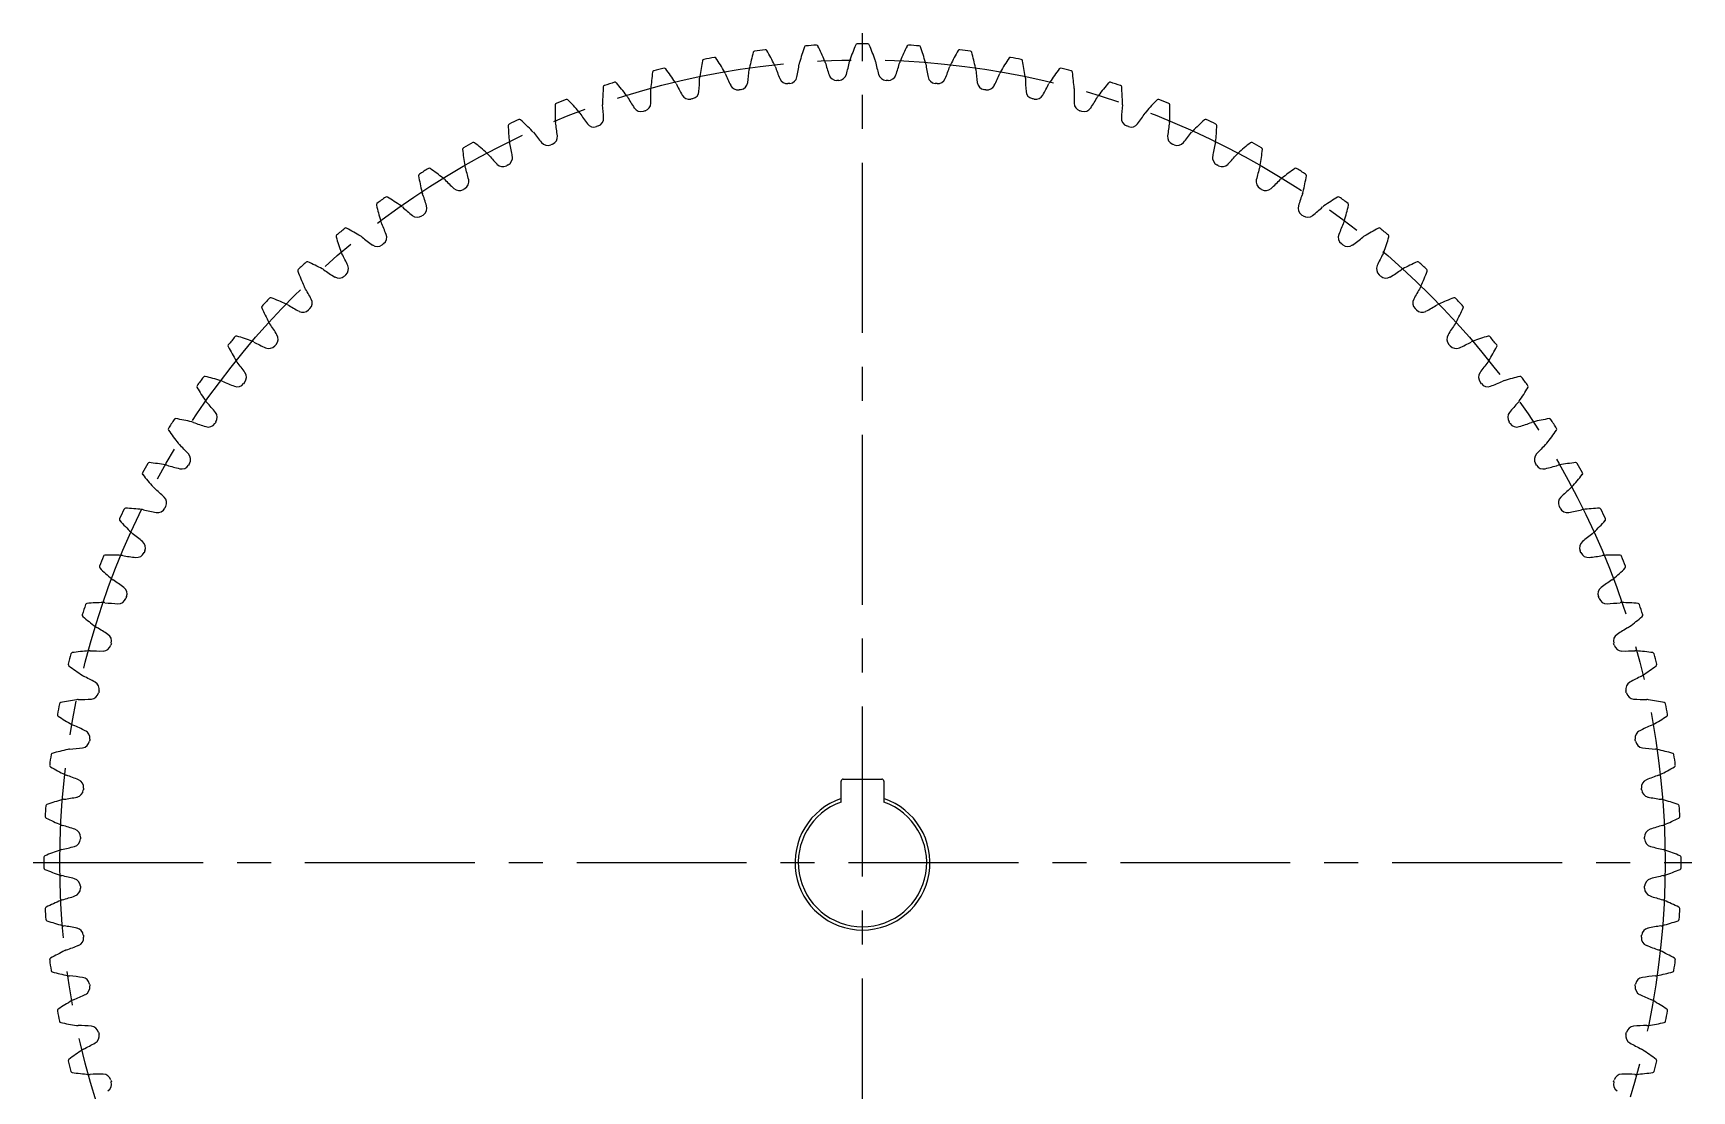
# Model space of a CAD drawing. Extents: x -1 to 236, y -13 to 178.
# Drawn here: x -1 to 154, y 65.2 to 164 of the extents above; entities that cross this region are included whole.
import ezdxf

# ---------------------------------------------------------------- set-up
doc = ezdxf.new("R2010")
doc.units = 0
doc.header["$LTSCALE"] = 0.5
doc.linetypes.add('CENTER', pattern=[50.8, 31.75, -6.35, 6.35, -6.35])
doc.layers.add('MSM_CENTER', color=1, linetype='CENTER')
doc.layers.add('MSM_CONTINUOUS', color=7, linetype='CONTINUOUS')

msp = doc.modelspace()

# ---------------------------------------------------------------- linework, layer by layer
at = {"layer": 'MSM_CENTER'}
for p, q in [((76.5, 9), (76.5, 164)), ((-1, 86.5), (154, 86.5))]:
    msp.add_line(p, q, dxfattribs=at)
msp.add_circle((76.5, 86.5), 75, dxfattribs=at)
at = {"layer": 'MSM_CONTINUOUS'}
for p, q in [((74.5, 92.16), (74.5, 94.1)), ((74.7, 94.3), (78.3, 94.3)), ((78.5, 94.1), (78.5, 92.16))]:
    msp.add_line(p, q, dxfattribs=at)
for centre, radius, start, end in [((71.21, 162.67), 0.15, 93.9759, 161.0292), ((76.5, 86.5), 76.5, 93.2241, 93.9759), ((72.21, 162.73), 0.15, 26.1708, 93.2241), ((49.9, 151.77), 25, 22.7, 26.1708), ((98.95, 153.31), 25, 157.4292, 160.9), ((76, 162.85), 0.15, 90.3759, 157.4292), ((76.5, 86.5), 76.5, 89.6241, 90.3759), ((77, 162.85), 0.15, 22.5708, 89.6241), ((54.05, 153.31), 25, 19.1, 22.5708), ((103.1, 151.77), 25, 153.8292, 157.3), ((80.79, 162.73), 0.15, 86.7759, 153.8291), ((76.5, 86.5), 76.5, 86.0241, 86.7759), ((81.79, 162.67), 0.15, 18.9708, 86.0241), ((86.03, 156.33), 25, 168.2292, 171.7), ((61.7, 161.4), 0.15, 101.1759, 168.2292), ((76.5, 86.5), 76.5, 100.4241, 101.1759), ((62.69, 161.59), 0.15, 33.3708, 100.4241), ((41.93, 147.92), 25, 29.9, 33.3708), ((90.4, 155.6), 25, 164.6292, 168.1), ((66.43, 162.18), 0.15, 97.5759, 164.6292), ((76.5, 86.5), 76.5, 96.8241, 97.5759), ((67.43, 162.31), 0.15, 29.7708, 96.8241), ((45.86, 149.97), 25, 26.3, 29.7708), ((71.82, 160.94), 1.25, 164.5, 171.6751), ((94.71, 154.59), 25, 161.0292, 164.5), ((71.82, 160.94), 1.25, 15.5249, 22.7), ((94.43, 167.22), 22.22, 195.5249, 198.6924), ((53.54, 165.93), 22.22, 344.9076, 348.0751), ((76.5, 161.08), 1.25, 160.9, 168.0751), ((76.5, 161.08), 1.25, 11.9249, 19.1), ((99.46, 165.93), 22.22, 191.9249, 195.0924), ((58.57, 167.22), 22.22, 341.3076, 344.4751), ((81.18, 160.94), 1.25, 157.3, 164.4751), ((58.29, 154.59), 25, 15.5, 18.9708), ((81.18, 160.94), 1.25, 8.3249, 15.5), ((107.14, 149.97), 25, 150.2292, 153.7), ((85.57, 162.31), 0.15, 83.1759, 150.2291), ((76.5, 86.5), 76.5, 82.4241, 83.1759), ((86.57, 162.18), 0.15, 15.371, 82.4241), ((62.6, 155.6), 25, 11.9, 15.3708), ((111.07, 147.92), 25, 146.6292, 150.1), ((90.31, 161.59), 0.15, 79.5759, 146.6291), ((76.5, 86.5), 76.5, 78.8241, 79.5759), ((91.3, 161.4), 0.15, 11.7708, 78.8241), ((66.97, 156.33), 25, 8.3, 11.7708), ((81.63, 156.79), 25, 171.8292, 175.3), ((57.03, 160.33), 0.15, 104.7759, 171.8292), ((76.5, 86.5), 76.5, 104.0241, 104.7759), ((58, 160.57), 0.15, 36.9708, 104.0241), ((38.14, 145.63), 25, 33.5, 36.9708), ((39.06, 160.22), 22.22, 355.7076, 358.8751), ((62.52, 159.76), 1.25, 171.7, 178.8751), ((62.52, 159.76), 1.25, 22.7249, 29.9), ((84.17, 168.83), 22.22, 202.7249, 205.8924), ((43.76, 162.43), 22.22, 352.1076, 355.2751), ((67.15, 160.49), 1.25, 168.1, 175.2751), ((67.15, 160.49), 1.25, 19.1249, 26.3), ((89.33, 168.18), 22.22, 199.1249, 202.2924), ((69.46, 160.04), 0.75, 202.2924, 275.4695), ((69.64, 160.06), 0.75, 275.3305, 348.5076), ((48.6, 164.33), 22.22, 348.5076, 351.6751), ((74.09, 160.34), 0.75, 198.6924, 271.8695), ((74.27, 160.34), 0.75, 271.7305, 344.9076), ((78.73, 160.34), 0.75, 195.0924, 268.2695), ((78.91, 160.34), 0.75, 268.1305, 341.3076), ((104.4, 164.33), 22.22, 188.3249, 191.4924), ((83.36, 160.06), 0.75, 191.4924, 264.6695), ((83.54, 160.04), 0.75, 264.5305, 337.7076), ((63.67, 168.18), 22.22, 337.7076, 340.8751), ((85.85, 160.49), 1.25, 153.7, 160.8751), ((85.85, 160.49), 1.25, 4.7249, 11.9), ((109.24, 162.43), 22.22, 184.7249, 187.8924), ((68.83, 168.83), 22.22, 334.1076, 337.2751), ((90.48, 159.76), 1.25, 150.1, 157.2751), ((90.48, 159.76), 1.25, 1.1249, 8.3), ((113.94, 160.22), 22.22, 181.1249, 184.2924), ((114.86, 145.63), 25, 143.0292, 146.5), ((95, 160.57), 0.15, 75.9759, 143.0291), ((76.5, 86.5), 76.5, 75.2241, 75.9759), ((95.97, 160.33), 0.15, 8.1708, 75.2241), ((71.37, 156.79), 25, 4.7, 8.1708), ((77.2, 156.98), 25, 175.4292, 178.9), ((52.43, 158.96), 0.15, 108.3759, 175.4292), ((76.5, 86.5), 76.5, 107.6241, 108.3759), ((53.38, 159.27), 0.15, 40.5706, 107.6241), ((34.51, 143.1), 25, 37.1, 40.5708), ((53.45, 157.43), 1.25, 29.9249, 37.1), ((57.95, 158.74), 1.25, 175.3, 182.4751), ((34.51, 157.73), 22.22, 359.3076, 2.4751), ((57.95, 158.74), 1.25, 26.3249, 33.5), ((78.99, 169.15), 22.22, 206.3249, 209.4924), ((60.3, 158.58), 0.75, 209.4924, 282.6695), ((60.47, 158.62), 0.75, 282.5305, 355.7076), ((64.85, 159.45), 0.75, 205.8924, 279.0695), ((76.5, 86.5), 73.12, 98.9305, 99.0695), ((65.03, 159.48), 0.75, 278.9305, 352.1076), ((76.5, 86.5), 73.12, 95.3305, 95.4695), ((76.5, 86.5), 73.12, 91.7305, 91.8695), ((76.5, 86.5), 73.12, 88.1305, 88.2695), ((76.5, 86.5), 73.12, 84.5305, 84.6695), ((87.97, 159.48), 0.75, 187.8924, 261.0695), ((76.5, 86.5), 73.12, 80.9305, 81.0695), ((88.15, 159.45), 0.75, 260.9305, 334.1076), ((92.53, 158.62), 0.75, 184.2924, 257.4695), ((92.7, 158.58), 0.75, 257.3305, 330.5076), ((74.01, 169.15), 22.22, 330.5076, 333.6751), ((95.05, 158.74), 1.25, 146.5, 153.6751), ((118.49, 157.73), 22.22, 177.5249, 180.6924), ((95.05, 158.74), 1.25, 357.5249, 4.7), ((99.55, 157.43), 1.25, 142.9, 150.0751), ((118.49, 143.1), 25, 139.4292, 142.9), ((99.62, 159.27), 0.15, 72.3759, 139.4291), ((76.5, 86.5), 76.5, 71.6241, 72.3759), ((100.57, 158.96), 0.15, 4.5706, 71.6241), ((75.8, 156.98), 25, 1.1, 4.5708), ((72.77, 156.88), 25, 179.0292, 182.5), ((47.93, 157.3), 0.15, 111.9759, 179.0292), ((76.5, 86.5), 76.5, 111.2241, 111.9759), ((48.86, 157.67), 0.15, 44.1708, 111.2241), ((31.04, 140.36), 25, 40.7, 44.1708), ((49.04, 155.85), 1.25, 33.5249, 40.7), ((53.45, 157.43), 1.25, 178.9, 186.0751), ((30.12, 154.95), 22.22, 2.9076, 6.0751), ((73.79, 169.14), 22.22, 209.9249, 213.0924), ((55.8, 157.42), 0.75, 213.0924, 286.2695), ((76.5, 86.5), 73.12, 106.1305, 106.2695), ((55.98, 157.47), 0.75, 286.1305, 359.3076), ((76.5, 86.5), 73.12, 102.5305, 102.6695), ((76.5, 86.5), 73.12, 77.3305, 77.4695), ((97.02, 157.47), 0.75, 180.6924, 253.8695), ((76.5, 86.5), 73.12, 73.7305, 73.8695), ((97.2, 157.42), 0.75, 253.7305, 326.9076), ((79.21, 169.14), 22.22, 326.9076, 330.0751), ((122.88, 154.95), 22.22, 173.9249, 177.0924), ((99.55, 157.43), 1.25, 353.9249, 1.1), ((103.96, 155.85), 1.25, 139.3, 146.4751), ((121.96, 140.36), 25, 135.8292, 139.3), ((104.14, 157.67), 0.15, 68.7759, 135.8291), ((76.5, 86.5), 76.5, 68.0241, 68.7759), ((105.07, 157.3), 0.15, 0.9706, 68.0241), ((80.23, 156.88), 25, 357.5, 0.9708), ((43.54, 155.37), 0.15, 115.5759, 182.6292), ((68.36, 156.51), 25, 182.6292, 186.1), ((76.5, 86.5), 76.5, 114.8241, 115.5759), ((44.45, 155.8), 0.15, 47.7708, 114.8241), ((27.74, 137.39), 25, 44.3, 47.7708), ((49.04, 155.85), 1.25, 182.5, 189.6751), ((25.91, 151.9), 22.22, 6.5076, 9.6751), ((68.61, 168.81), 22.22, 213.5249, 216.6924), ((51.39, 155.98), 0.75, 216.6924, 289.8695), ((76.5, 86.5), 73.12, 109.7305, 109.8695), ((51.56, 156.04), 0.75, 289.7305, 2.9076), ((101.44, 156.04), 0.75, 177.0924, 250.2695), ((76.5, 86.5), 73.12, 70.1305, 70.2695), ((101.61, 155.98), 0.75, 250.1305, 323.3076), ((84.39, 168.81), 22.22, 323.3076, 326.4751), ((127.09, 151.9), 22.22, 170.3249, 173.4924), ((103.96, 155.85), 1.25, 350.3249, 357.5), ((125.26, 137.39), 25, 132.2292, 135.7), ((108.55, 155.8), 0.15, 65.1759, 132.2291), ((76.5, 86.5), 76.5, 64.4241, 65.1759), ((84.64, 156.51), 25, 353.9, 357.3708), ((109.46, 155.37), 0.15, 357.3706, 64.4241), ((76.5, 86.5), 76.5, 118.4241, 119.1759), ((40.16, 153.65), 0.15, 51.3708, 118.4241), ((24.64, 134.23), 25, 47.9, 51.3708), ((44.74, 153.98), 1.25, 186.1, 193.2751), ((21.9, 148.6), 22.22, 10.1076, 13.2751), ((44.74, 153.98), 1.25, 37.1249, 44.3), ((63.46, 168.15), 22.22, 217.1249, 220.2924), ((47.08, 154.26), 0.75, 220.2924, 293.4695), ((76.5, 86.5), 73.12, 113.3305, 113.4695), ((47.24, 154.33), 0.75, 293.3305, 6.5076), ((105.76, 154.33), 0.75, 173.4924, 246.6695), ((76.5, 86.5), 73.12, 66.5305, 66.6695), ((105.92, 154.26), 0.75, 246.5305, 319.7076), ((89.54, 168.15), 22.22, 319.7076, 322.8751), ((108.26, 153.98), 1.25, 135.7, 142.8751), ((131.1, 148.6), 22.22, 166.7249, 169.8924), ((108.26, 153.98), 1.25, 346.7249, 353.9), ((128.36, 134.23), 25, 128.6292, 132.1), ((112.84, 153.65), 0.15, 61.5759, 128.6291), ((76.5, 86.5), 76.5, 60.8241, 61.5759), ((39.28, 153.16), 0.15, 119.1759, 186.2292), ((63.98, 155.86), 25, 186.2292, 189.7), ((40.57, 151.86), 1.25, 40.7249, 47.9), ((58.36, 167.17), 22.22, 220.7249, 223.8924), ((43.04, 152.36), 0.75, 296.9305, 10.1076), ((109.96, 152.36), 0.75, 169.8924, 243.0695), ((94.64, 167.17), 22.22, 316.1076, 319.2751), ((112.43, 151.86), 1.25, 132.1, 139.2751), ((89.02, 155.86), 25, 350.3, 353.7708), ((113.72, 153.16), 0.15, 353.7706, 60.8241), ((35.17, 150.69), 0.15, 122.7759, 189.8292), ((59.65, 154.94), 25, 189.8292, 193.3), ((76.5, 86.5), 76.5, 122.0241, 122.7759), ((36.01, 151.23), 0.15, 54.971, 122.0241), ((21.75, 130.88), 25, 51.5, 54.9708), ((36.54, 149.47), 1.25, 44.3249, 51.5), ((40.57, 151.86), 1.25, 189.7, 196.8751), ((18.11, 145.04), 22.22, 13.7076, 16.8751), ((42.88, 152.28), 0.75, 223.8924, 297.0695), ((76.5, 86.5), 73.12, 116.9305, 117.0695), ((76.5, 86.5), 73.12, 62.9305, 63.0695), ((110.12, 152.28), 0.75, 242.9305, 316.1076), ((134.89, 145.04), 22.22, 163.1249, 166.2924), ((112.43, 151.86), 1.25, 343.1249, 350.3), ((116.46, 149.47), 1.25, 128.5, 135.6751), ((131.25, 130.88), 25, 125.0292, 128.5), ((116.99, 151.23), 0.15, 57.9759, 125.0291), ((76.5, 86.5), 76.5, 57.2241, 57.9759), ((93.35, 154.94), 25, 346.7, 350.1708), ((117.83, 150.69), 0.15, 350.1706, 57.2241), ((36.54, 149.47), 1.25, 193.3, 200.4751), ((14.55, 141.26), 22.22, 17.3076, 20.4751), ((53.33, 165.87), 22.22, 224.3249, 227.4924), ((38.82, 150.04), 0.75, 227.4924, 300.6695), ((76.5, 86.5), 73.12, 120.5305, 120.6695), ((38.97, 150.13), 0.75, 300.5305, 13.7076), ((114.03, 150.13), 0.75, 166.2924, 239.4695), ((76.5, 86.5), 73.12, 59.3305, 59.4695), ((114.18, 150.04), 0.75, 239.3305, 312.5076), ((99.67, 165.87), 22.22, 312.5076, 315.6751), ((138.45, 141.26), 22.22, 159.5249, 162.6924), ((116.46, 149.47), 1.25, 339.5249, 346.7), ((31.22, 147.97), 0.15, 126.3759, 193.4292), ((55.39, 153.74), 25, 193.4292, 196.9), ((76.5, 86.5), 76.5, 125.6241, 126.3759), ((32.03, 148.56), 0.15, 58.5708, 125.6241), ((19.07, 127.36), 25, 55.1, 58.5708), ((32.66, 146.84), 1.25, 47.9249, 55.1), ((48.39, 164.26), 22.22, 227.9249, 231.0924), ((35.05, 147.65), 0.75, 304.1305, 17.3076), ((117.95, 147.65), 0.75, 162.6924, 235.8695), ((104.61, 164.26), 22.22, 308.9076, 312.0751), ((120.34, 146.84), 1.25, 124.9, 132.0751), ((133.93, 127.36), 25, 121.4292, 124.9), ((120.97, 148.56), 0.15, 54.3759, 121.4291), ((76.5, 86.5), 76.5, 53.6241, 54.3759), ((97.61, 153.74), 25, 343.1, 346.5708), ((121.78, 147.97), 0.15, 346.5706, 53.6241), ((76.5, 86.5), 76.5, 129.2241, 129.9759), ((28.22, 145.65), 0.15, 62.171, 129.2241), ((16.62, 123.67), 25, 58.7, 62.1708), ((32.66, 146.84), 1.25, 196.9, 204.0751), ((11.23, 137.26), 22.22, 20.9076, 24.0751), ((34.9, 147.55), 0.75, 231.0924, 304.2695), ((76.5, 86.5), 73.12, 124.1305, 124.2695), ((76.5, 86.5), 73.12, 55.7305, 55.8695), ((118.1, 147.55), 0.75, 235.7305, 308.9076), ((141.77, 137.26), 22.22, 155.9249, 159.0924), ((120.34, 146.84), 1.25, 335.9249, 343.1), ((136.38, 123.67), 25, 117.8292, 121.3), ((124.78, 145.65), 0.15, 50.7759, 117.8291), ((76.5, 86.5), 76.5, 50.0241, 50.7759), ((27.45, 145.01), 0.15, 129.9759, 197.0292), ((51.21, 152.29), 25, 197.0292, 200.5), ((28.96, 143.97), 1.25, 51.5249, 58.7), ((43.56, 162.34), 22.22, 231.5249, 234.6924), ((31.15, 144.82), 0.75, 234.6924, 307.8695), ((76.5, 86.5), 73.12, 127.7305, 127.8695), ((31.29, 144.93), 0.75, 307.7305, 20.9076), ((121.71, 144.93), 0.75, 159.0924, 232.2695), ((76.5, 86.5), 73.12, 52.1305, 52.2695), ((121.85, 144.82), 0.75, 232.1305, 305.3076), ((109.44, 162.34), 22.22, 305.3076, 308.4751), ((124.04, 143.97), 1.25, 121.3, 128.4751), ((101.79, 152.29), 25, 339.5, 342.9708), ((125.55, 145.01), 0.15, 342.971, 50.0241), ((76.5, 86.5), 76.5, 132.8241, 133.5759), ((24.6, 142.5), 0.15, 65.7708, 132.8241), ((14.4, 119.84), 25, 62.3, 65.7708), ((28.96, 143.97), 1.25, 200.5, 207.6751), ((8.18, 133.07), 22.22, 24.5076, 27.6751), ((144.82, 133.07), 22.22, 152.3249, 155.4924), ((124.04, 143.97), 1.25, 332.3249, 339.5), ((138.6, 119.84), 25, 114.2292, 117.7), ((128.4, 142.5), 0.15, 47.1759, 114.2291), ((76.5, 86.5), 76.5, 46.4241, 47.1759), ((23.87, 141.81), 0.15, 133.5759, 200.6292), ((47.13, 150.57), 25, 200.6292, 204.1), ((25.44, 140.87), 1.25, 55.1249, 62.3), ((38.86, 160.12), 22.22, 235.1249, 238.2924), ((27.58, 141.86), 0.75, 238.2924, 311.4695), ((76.5, 86.5), 73.12, 131.3305, 131.4695), ((27.71, 141.97), 0.75, 311.3305, 24.5076), ((125.29, 141.97), 0.75, 155.4924, 228.6695), ((76.5, 86.5), 73.12, 48.5305, 48.6695), ((125.42, 141.86), 0.75, 228.5305, 301.7076), ((114.14, 160.12), 22.22, 301.7076, 304.8751), ((127.56, 140.87), 1.25, 117.7, 124.8751), ((105.87, 150.57), 25, 335.9, 339.3708), ((129.13, 141.81), 0.15, 339.371, 46.4241), ((25.44, 140.87), 1.25, 204.1, 211.2751), ((5.39, 128.68), 22.22, 28.1076, 31.2751), ((147.61, 128.68), 22.22, 148.7249, 151.8924), ((127.56, 140.87), 1.25, 328.7249, 335.9), ((20.5, 138.4), 0.15, 137.1759, 204.2292), ((43.16, 148.6), 25, 204.2292, 207.7), ((76.5, 86.5), 76.5, 136.4241, 137.1759), ((21.19, 139.13), 0.15, 69.3708, 136.4241), ((12.43, 115.87), 25, 65.9, 69.3708), ((22.13, 137.56), 1.25, 58.7249, 65.9), ((34.32, 157.61), 22.22, 238.7249, 241.8924), ((24.2, 138.67), 0.75, 241.8924, 315.0695), ((76.5, 86.5), 73.12, 134.9305, 135.0695), ((24.33, 138.8), 0.75, 314.9305, 28.1076), ((128.67, 138.8), 0.75, 151.8924, 225.0695), ((76.5, 86.5), 73.12, 44.9305, 45.0695), ((128.8, 138.67), 0.75, 224.9305, 298.1076), ((118.68, 157.61), 22.22, 298.1076, 301.2751), ((130.87, 137.56), 1.25, 114.1, 121.2751), ((140.57, 115.87), 25, 110.6292, 114.1), ((131.81, 139.13), 0.15, 43.5759, 110.6291), ((76.5, 86.5), 76.5, 42.8241, 43.5759), ((109.84, 148.6), 25, 332.3, 335.7708), ((132.5, 138.4), 0.15, 335.771, 42.8241), ((22.13, 137.56), 1.25, 207.7, 214.8751), ((2.88, 124.14), 22.22, 31.7076, 34.8751), ((150.12, 124.14), 22.22, 145.1249, 148.2924), ((130.87, 137.56), 1.25, 325.1249, 332.3), ((17.35, 134.78), 0.15, 140.7759, 207.8292), ((76.5, 86.5), 76.5, 140.0241, 140.7759), ((17.99, 135.55), 0.15, 72.9708, 140.0241), ((10.71, 111.79), 25, 69.5, 72.9708), ((19.03, 134.04), 1.25, 62.3249, 69.5), ((29.93, 154.82), 22.22, 242.3249, 245.4924), ((76.5, 86.5), 73.12, 138.5305, 138.6695), ((21.14, 135.42), 0.75, 318.5305, 31.7076), ((131.86, 135.42), 0.75, 148.2924, 221.4695), ((76.5, 86.5), 73.12, 41.3305, 41.4695), ((123.07, 154.82), 22.22, 294.5076, 297.6751), ((133.97, 134.04), 1.25, 110.5, 117.6751), ((142.29, 111.79), 25, 107.0292, 110.5), ((135.01, 135.55), 0.15, 39.9759, 107.0291), ((76.5, 86.5), 76.5, 39.2241, 39.9759), ((135.65, 134.78), 0.15, 332.171, 39.2241), ((39.33, 146.38), 25, 207.8292, 211.3), ((19.03, 134.04), 1.25, 211.3, 218.4751), ((21.03, 135.29), 0.75, 245.4924, 318.6695), ((131.97, 135.29), 0.75, 221.3305, 294.5076), ((133.97, 134.04), 1.25, 321.5249, 328.7), ((113.67, 146.38), 25, 328.7, 332.1708), ((76.5, 86.5), 76.5, 143.6241, 144.3759), ((15.03, 131.78), 0.15, 76.5708, 143.6241), ((9.26, 107.61), 25, 73.1, 76.5708), ((0.66, 119.44), 22.22, 35.3076, 38.4751), ((18.18, 131.85), 0.75, 322.1305, 35.3076), ((134.82, 131.85), 0.75, 144.6924, 217.8695), ((152.34, 119.44), 22.22, 141.5249, 144.6924), ((143.74, 107.61), 25, 103.4292, 106.9), ((137.97, 131.78), 0.15, 36.3759, 103.4291), ((76.5, 86.5), 76.5, 35.6241, 36.3759), ((14.44, 130.97), 0.15, 144.3759, 211.4292), ((35.64, 143.93), 25, 211.4292, 214.9), ((16.16, 130.34), 1.25, 65.9249, 73.1), ((25.74, 151.77), 22.22, 245.9249, 249.0924), ((18.07, 131.71), 0.75, 249.0924, 322.2695), ((76.5, 86.5), 73.12, 142.1305, 142.2695), ((76.5, 86.5), 73.12, 37.7305, 37.8695), ((134.93, 131.71), 0.75, 217.7305, 290.9076), ((127.26, 151.77), 22.22, 290.9076, 294.0751), ((136.84, 130.34), 1.25, 106.9, 114.0751), ((117.36, 143.93), 25, 325.1, 328.5708), ((138.56, 130.97), 0.15, 328.5708, 35.6241), ((16.16, 130.34), 1.25, 214.9, 222.0751), ((-1.26, 114.61), 22.22, 38.9076, 42.0751), ((154.26, 114.61), 22.22, 137.9249, 141.0924), ((136.84, 130.34), 1.25, 317.9249, 325.1), ((76.5, 86.5), 76.5, 147.2241, 147.9759), ((12.31, 127.83), 0.15, 80.1708, 147.2241), ((8.06, 103.35), 25, 76.7, 80.1708), ((13.53, 126.46), 1.25, 69.5249, 76.7), ((21.74, 148.45), 22.22, 249.5249, 252.6924), ((15.35, 127.95), 0.75, 252.6924, 325.8695), ((76.5, 86.5), 73.12, 145.7305, 145.8695), ((15.45, 128.1), 0.75, 325.7305, 38.9076), ((137.55, 128.1), 0.75, 141.0924, 214.2695), ((76.5, 86.5), 73.12, 34.1305, 34.2695), ((137.65, 127.95), 0.75, 214.1305, 287.3076), ((131.26, 148.45), 22.22, 287.3076, 290.4751), ((139.47, 126.46), 1.25, 103.3, 110.4751), ((144.94, 103.35), 25, 99.8292, 103.3), ((140.69, 127.83), 0.15, 32.7759, 99.8291), ((76.5, 86.5), 76.5, 32.0241, 32.7759), ((11.77, 126.99), 0.15, 147.9759, 215.0292), ((32.12, 141.25), 25, 215.0292, 218.5), ((13.53, 126.46), 1.25, 218.5, 225.6751), ((-2.87, 109.67), 22.22, 42.5076, 45.6751), ((155.87, 109.67), 22.22, 134.3249, 137.4924), ((139.47, 126.46), 1.25, 314.3249, 321.5), ((120.88, 141.25), 25, 321.5, 324.9708), ((141.23, 126.99), 0.15, 324.971, 32.0241), ((12.96, 124.18), 0.75, 329.3305, 42.5076), ((140.04, 124.18), 0.75, 137.4924, 210.6695), ((9.35, 122.84), 0.15, 151.5759, 218.6292), ((76.5, 86.5), 76.5, 150.8241, 151.5759), ((28.77, 138.36), 25, 218.6292, 222.1), ((9.84, 123.72), 0.15, 83.7708, 150.8241), ((7.14, 99.02), 25, 80.3, 83.7708), ((11.14, 122.43), 1.25, 73.1249, 80.3), ((17.96, 144.89), 22.22, 253.1249, 256.2924), ((12.87, 124.03), 0.75, 256.2924, 329.4695), ((76.5, 86.5), 73.12, 149.3305, 149.4695), ((76.5, 86.5), 73.12, 30.5305, 30.6695), ((140.13, 124.03), 0.75, 210.5305, 283.7076), ((135.04, 144.89), 22.22, 283.7076, 286.8751), ((141.86, 122.43), 1.25, 99.7, 106.8751), ((145.86, 99.02), 25, 96.2292, 99.7), ((124.23, 138.36), 25, 317.9, 321.3708), ((143.16, 123.72), 0.15, 29.1759, 96.2291), ((76.5, 86.5), 76.5, 28.4241, 29.1759), ((143.65, 122.84), 0.15, 321.371, 28.4241), ((11.14, 122.43), 1.25, 222.1, 229.2751), ((-4.17, 104.64), 22.22, 46.1076, 49.2751), ((157.17, 104.64), 22.22, 130.7249, 133.8924), ((141.86, 122.43), 1.25, 310.7249, 317.9), ((76.5, 86.5), 76.5, 154.4241, 155.1759), ((7.63, 119.46), 0.15, 87.3708, 154.4241), ((6.49, 94.64), 25, 83.9, 87.3708), ((9.02, 118.26), 1.25, 76.7249, 83.9), ((14.4, 141.1), 22.22, 256.7249, 259.8924), ((10.64, 119.96), 0.75, 259.8924, 333.0695), ((10.72, 120.12), 0.75, 332.9305, 46.1076), ((76.5, 86.5), 73.12, 152.9305, 153.0695), ((142.28, 120.12), 0.75, 133.8924, 207.0695), ((76.5, 86.5), 73.12, 26.9305, 27.0695), ((142.36, 119.96), 0.75, 206.9305, 280.1076), ((138.6, 141.1), 22.22, 280.1076, 283.2751), ((143.98, 118.26), 1.25, 96.1, 103.2751), ((146.51, 94.64), 25, 92.6292, 96.1), ((145.37, 119.46), 0.15, 25.5759, 92.6291), ((76.5, 86.5), 76.5, 24.8241, 25.5759), ((7.2, 118.55), 0.15, 155.1759, 222.2292), ((25.61, 135.26), 25, 222.2292, 225.7), ((127.39, 135.26), 25, 314.3, 317.7708), ((145.8, 118.55), 0.15, 317.7708, 24.8241), ((9.02, 118.26), 1.25, 225.7, 232.8751), ((-5.15, 99.54), 22.22, 49.7076, 52.8751), ((8.74, 115.92), 0.75, 336.5305, 49.7076), ((144.26, 115.92), 0.75, 130.2924, 203.4695), ((158.15, 99.54), 22.22, 127.1249, 130.2924), ((143.98, 118.26), 1.25, 307.1249, 314.3), ((76.5, 86.5), 76.5, 158.0241, 158.7759), ((5.7, 115.07), 0.15, 90.9708, 158.0241), ((6.12, 90.23), 25, 87.5, 90.9708), ((7.15, 113.96), 1.25, 80.3249, 87.5), ((11.1, 137.09), 22.22, 260.3249, 263.4924), ((8.67, 115.76), 0.75, 263.4924, 336.6695), ((76.5, 86.5), 73.12, 156.5305, 156.6695), ((76.5, 86.5), 73.12, 23.3305, 23.4695), ((144.33, 115.76), 0.75, 203.3305, 276.5076), ((141.9, 137.09), 22.22, 276.5076, 279.6751), ((145.85, 113.96), 1.25, 92.5, 99.6751), ((146.88, 90.23), 25, 89.0292, 92.5), ((147.3, 115.07), 0.15, 21.9759, 89.0291), ((76.5, 86.5), 76.5, 21.2241, 21.9759), ((5.33, 114.14), 0.15, 158.7759, 225.8292), ((22.64, 131.96), 25, 225.8292, 229.3), ((130.36, 131.96), 25, 310.7, 314.1708), ((147.67, 114.14), 0.15, 314.1708, 21.2241), ((7.15, 113.96), 1.25, 229.3, 236.4751), ((-5.81, 94.39), 22.22, 53.3076, 56.4751), ((7.02, 111.61), 0.75, 340.1305, 53.3076), ((145.98, 111.61), 0.75, 126.6924, 199.8695), ((158.81, 94.39), 22.22, 123.5249, 126.6924), ((145.85, 113.96), 1.25, 303.5249, 310.7), ((76.5, 86.5), 76.5, 161.6241, 162.3759), ((4.04, 110.57), 0.15, 94.5708, 161.6241), ((6.02, 85.8), 25, 91.1, 94.5708), ((5.57, 109.55), 1.25, 83.9249, 91.1), ((8.05, 132.88), 22.22, 263.9249, 267.0924), ((6.96, 111.44), 0.75, 267.0924, 340.2695), ((76.5, 86.5), 73.12, 160.1305, 160.2695), ((76.5, 86.5), 73.12, 19.7305, 19.8695), ((146.04, 111.44), 0.75, 199.7305, 272.9076), ((144.95, 132.88), 22.22, 272.9076, 276.0751), ((147.43, 109.55), 1.25, 88.9, 96.0751), ((146.98, 85.8), 25, 85.4292, 88.9), ((148.96, 110.57), 0.15, 18.3759, 85.4291), ((76.5, 86.5), 76.5, 17.6241, 18.3759), ((3.73, 109.62), 0.15, 162.3759, 229.4292), ((19.9, 128.49), 25, 229.4292, 232.9), ((5.57, 109.55), 1.25, 232.9, 240.0751), ((147.43, 109.55), 1.25, 299.9249, 307.1), ((133.1, 128.49), 25, 307.1, 310.5708), ((149.27, 109.62), 0.15, 310.5706, 17.6241), ((-6.14, 89.21), 22.22, 56.9076, 60.0751), ((5.58, 107.2), 0.75, 343.7305, 56.9076), ((76.5, 86.5), 73.12, 163.7305, 163.8695), ((147.42, 107.2), 0.75, 123.0924, 196.2695), ((76.5, 86.5), 73.12, 16.1305, 16.2695), ((159.14, 89.21), 22.22, 119.9249, 123.0924), ((76.5, 86.5), 76.5, 165.2241, 165.9759), ((2.67, 105.97), 0.15, 98.1708, 165.2241), ((6.21, 81.37), 25, 94.7, 98.1708), ((4.26, 105.05), 1.25, 87.5249, 94.7), ((5.27, 128.49), 22.22, 267.5249, 270.6924), ((5.53, 107.02), 0.75, 270.6924, 343.8695), ((147.47, 107.02), 0.75, 196.1305, 269.3076), ((147.73, 128.49), 22.22, 269.3076, 272.4751), ((148.74, 105.05), 1.25, 85.3, 92.4751), ((146.79, 81.37), 25, 81.8292, 85.3), ((150.33, 105.97), 0.15, 14.7759, 81.8291), ((76.5, 86.5), 76.5, 14.0241, 14.7759), ((2.43, 105), 0.15, 165.9759, 233.0291), ((17.37, 124.86), 25, 233.0292, 236.5), ((4.26, 105.05), 1.25, 236.5, 243.6751), ((-6.15, 84.01), 22.22, 60.5076, 63.6751), ((159.15, 84.01), 22.22, 116.3249, 119.4924), ((148.74, 105.05), 1.25, 296.3249, 303.5), ((135.63, 124.86), 25, 303.5, 306.9708), ((150.57, 105), 0.15, 306.9706, 14.0241), ((4.38, 102.53), 0.75, 274.2924, 347.4695), ((4.42, 102.7), 0.75, 347.3305, 60.5076), ((76.5, 86.5), 73.12, 167.3305, 167.4695), ((148.58, 102.7), 0.75, 119.4924, 192.6695), ((76.5, 86.5), 73.12, 12.5305, 12.6695), ((148.62, 102.53), 0.75, 192.5305, 265.7076), ((76.5, 86.5), 76.5, 168.8241, 169.5759), ((1.6, 101.3), 0.15, 101.7708, 168.8241), ((6.67, 76.97), 25, 98.3, 101.7708), ((3.24, 100.48), 1.25, 91.1249, 98.3), ((2.78, 123.94), 22.22, 271.1249, 274.2924), ((150.22, 123.94), 22.22, 265.7076, 268.8751), ((149.76, 100.48), 1.25, 81.7, 88.8751), ((146.33, 76.97), 25, 78.2292, 81.7), ((151.4, 101.3), 0.15, 11.1759, 78.2291), ((76.5, 86.5), 76.5, 10.4241, 11.1759), ((1.41, 100.31), 0.15, 169.5759, 236.6292), ((15.08, 121.07), 25, 236.6292, 240.1), ((3.24, 100.48), 1.25, 240.1, 247.2751), ((-5.83, 78.83), 22.22, 64.1076, 67.2751), ((158.83, 78.83), 22.22, 112.7249, 115.8924), ((149.76, 100.48), 1.25, 292.7249, 299.9), ((137.92, 121.07), 25, 299.9, 303.3708), ((151.59, 100.31), 0.15, 303.3706, 10.4241), ((3.52, 97.97), 0.75, 277.8924, 351.0695), ((3.55, 98.15), 0.75, 350.9305, 64.1076), ((76.5, 86.5), 73.12, 170.9305, 171.0695), ((149.45, 98.15), 0.75, 115.8924, 189.0695), ((76.5, 86.5), 73.12, 8.9305, 9.0695), ((149.48, 97.97), 0.75, 188.9305, 262.1076), ((76.5, 86.5), 76.5, 172.4241, 173.1759), ((0.82, 96.57), 0.15, 105.3708, 172.4241), ((7.4, 72.6), 25, 101.9, 105.3708), ((2.51, 95.85), 1.25, 94.7249, 101.9), ((0.57, 119.24), 22.22, 274.7249, 277.8924), ((152.43, 119.24), 22.22, 262.1076, 265.2751), ((150.49, 95.85), 1.25, 78.1, 85.2751), ((145.6, 72.6), 25, 74.6292, 78.1), ((152.18, 96.57), 0.15, 7.5759, 74.6291), ((76.5, 86.5), 76.5, 6.8241, 7.5759), ((0.69, 95.57), 0.15, 173.1759, 240.2291), ((13.03, 117.14), 25, 240.2292, 243.7), ((2.51, 95.85), 1.25, 243.7, 250.8751), ((-5.18, 73.67), 22.22, 67.7076, 70.8751), ((158.18, 73.67), 22.22, 109.1249, 112.2924), ((150.49, 95.85), 1.25, 289.1249, 296.3), ((139.97, 117.14), 25, 296.3, 299.7708), ((152.31, 95.57), 0.15, 299.7706, 6.8241), ((2.94, 93.36), 0.75, 281.4924, 354.6695), ((2.96, 93.54), 0.75, 354.5305, 67.7076), ((76.5, 86.5), 73.12, 174.5305, 174.6695), ((74.7, 94.1), 0.2, 90, 180), ((78.3, 94.1), 0.2, 0, 90), ((150.04, 93.54), 0.75, 112.2924, 185.4695), ((76.5, 86.5), 73.12, 5.3305, 5.4695), ((150.06, 93.36), 0.75, 185.3305, 258.5076), ((76.5, 86.5), 76.5, 176.0241, 176.7759), ((0.33, 91.79), 0.15, 108.9708, 176.0241), ((8.41, 68.29), 25, 105.5, 108.9708), ((2.06, 91.18), 1.25, 98.3249, 105.5), ((-1.33, 114.4), 22.22, 278.3249, 281.4924), ((76.5, 86.5), 6.3, 108.5094, 71.4906), ((76.5, 86.5), 6, 109.4712, 70.5288), ((154.33, 114.4), 22.22, 258.5076, 261.6751), ((150.94, 91.18), 1.25, 74.5, 81.6751), ((144.59, 68.29), 25, 71.0292, 74.5), ((152.67, 91.79), 0.15, 3.9759, 71.0291), ((76.5, 86.5), 76.5, 3.2241, 3.9759), ((0.27, 90.79), 0.15, 176.7759, 243.8291), ((11.23, 113.1), 25, 243.8292, 247.3), ((2.06, 91.18), 1.25, 247.3, 254.4751), ((-4.22, 68.57), 22.22, 71.3076, 74.4751), ((157.22, 68.57), 22.22, 105.5249, 108.6924), ((150.94, 91.18), 1.25, 285.5249, 292.7), ((141.77, 113.1), 25, 292.7, 296.1708), ((152.73, 90.79), 0.15, 296.1708, 3.2241), ((2.66, 88.73), 0.75, 285.0924, 358.2695), ((2.66, 88.91), 0.75, 358.1305, 71.3076), ((76.5, 86.5), 73.12, 178.1305, 178.2695), ((150.34, 88.91), 0.75, 108.6924, 181.8695), ((76.5, 86.5), 73.12, 1.7305, 1.8695), ((150.34, 88.73), 0.75, 181.7305, 254.9076), ((0.15, 87), 0.15, 112.5706, 179.6241), ((76.5, 86.5), 76.5, 179.6241, 180.3759), ((9.69, 64.05), 25, 109.1, 112.5708), ((1.92, 86.5), 1.25, 101.9249, 109.1), ((-2.93, 109.46), 22.22, 281.9249, 285.0924), ((155.93, 109.46), 22.22, 254.9076, 258.0751), ((151.08, 86.5), 1.25, 70.9, 78.0751), ((143.31, 64.05), 25, 67.4292, 70.9), ((152.85, 87), 0.15, 0.3759, 67.4291), ((76.5, 86.5), 76.5, 359.6241, 0.3759), ((0.15, 86), 0.15, 180.3759, 247.4291), ((9.69, 108.95), 25, 247.4292, 250.9), ((1.92, 86.5), 1.25, 250.9, 258.0751), ((-2.93, 63.54), 22.22, 74.9076, 78.0751), ((155.93, 63.54), 22.22, 101.9249, 105.0924), ((151.08, 86.5), 1.25, 281.9249, 289.1), ((143.31, 108.95), 25, 289.1, 292.5708), ((152.85, 86), 0.15, 292.5708, 359.6241), ((2.66, 84.27), 0.75, 1.7305, 74.9076), ((2.66, 84.09), 0.75, 288.6924, 1.8695), ((76.5, 86.5), 73.12, 181.7305, 181.8695), ((150.34, 84.27), 0.75, 105.0924, 178.2695), ((76.5, 86.5), 73.12, 358.1305, 358.2695), ((150.34, 84.09), 0.75, 178.1305, 251.3076), ((0.27, 82.21), 0.15, 116.1708, 183.2241), ((76.5, 86.5), 76.5, 183.2241, 183.9759), ((11.23, 59.9), 25, 112.7, 116.1708), ((2.06, 81.82), 1.25, 105.5249, 112.7), ((-4.22, 104.43), 22.22, 285.5249, 288.6924), ((157.22, 104.43), 22.22, 251.3076, 254.4751), ((150.94, 81.82), 1.25, 67.3, 74.4751), ((141.77, 59.9), 25, 63.8292, 67.3), ((152.73, 82.21), 0.15, 356.7759, 63.8291), ((76.5, 86.5), 76.5, 356.0241, 356.7759), ((0.33, 81.21), 0.15, 183.9759, 251.0291), ((8.41, 104.71), 25, 251.0292, 254.5), ((2.06, 81.82), 1.25, 254.5, 261.6751), ((150.94, 81.82), 1.25, 278.3249, 285.5), ((144.59, 104.71), 25, 285.5, 288.9708), ((152.67, 81.21), 0.15, 288.9708, 356.0241), ((-1.33, 58.6), 22.22, 78.5076, 81.6751), ((2.94, 79.64), 0.75, 5.3305, 78.5076), ((2.96, 79.46), 0.75, 292.2924, 5.4695), ((76.5, 86.5), 73.12, 185.3305, 185.4695), ((76.5, 86.5), 73.12, 354.5305, 354.6695), ((150.04, 79.46), 0.75, 174.5305, 247.7076), ((150.06, 79.64), 0.75, 101.4924, 174.6695), ((154.33, 58.6), 22.22, 98.3249, 101.4924), ((0.69, 77.43), 0.15, 119.7708, 186.8241), ((13.03, 55.86), 25, 116.3, 119.7708), ((2.51, 77.15), 1.25, 109.1249, 116.3), ((-5.18, 99.33), 22.22, 289.1249, 292.2924), ((158.18, 99.33), 22.22, 247.7076, 250.8751), ((150.49, 77.15), 1.25, 63.7, 70.8751), ((139.97, 55.86), 25, 60.2292, 63.7), ((152.31, 77.43), 0.15, 353.1759, 60.2291), ((76.5, 86.5), 76.5, 186.8241, 187.5759), ((0.82, 76.43), 0.15, 187.5759, 254.6291), ((7.4, 100.4), 25, 254.6292, 258.1), ((145.6, 100.4), 25, 281.9, 285.3708), ((152.18, 76.43), 0.15, 285.3706, 352.4241), ((76.5, 86.5), 76.5, 352.4241, 353.1759), ((2.51, 77.15), 1.25, 258.1, 265.2751), ((0.57, 53.76), 22.22, 82.1076, 85.2751), ((3.52, 75.03), 0.75, 8.9305, 82.1076), ((3.55, 74.85), 0.75, 295.8924, 9.0695), ((76.5, 86.5), 73.12, 188.9305, 189.0695), ((149.45, 74.85), 0.75, 170.9305, 244.1076), ((76.5, 86.5), 73.12, 350.9305, 351.0695), ((149.48, 75.03), 0.75, 97.8924, 171.0695), ((152.43, 53.76), 22.22, 94.7249, 97.8924), ((150.49, 77.15), 1.25, 274.7249, 281.9), ((15.08, 51.93), 25, 119.9, 123.3708), ((3.24, 72.52), 1.25, 112.7249, 119.9), ((-5.83, 94.17), 22.22, 292.7249, 295.8924), ((158.83, 94.17), 22.22, 244.1076, 247.2751), ((149.76, 72.52), 1.25, 60.1, 67.2751), ((137.92, 51.93), 25, 56.6292, 60.1), ((1.41, 72.69), 0.15, 123.3708, 190.4241), ((76.5, 86.5), 76.5, 190.4241, 191.1759), ((1.6, 71.7), 0.15, 191.1759, 258.2292), ((6.67, 96.03), 25, 258.2292, 261.7), ((146.33, 96.03), 25, 278.3, 281.7708), ((151.4, 71.7), 0.15, 281.7706, 348.8241), ((76.5, 86.5), 76.5, 348.8241, 349.5759), ((151.59, 72.69), 0.15, 349.5759, 56.6291), ((3.24, 72.52), 1.25, 261.7, 268.8751), ((2.78, 49.06), 22.22, 85.7076, 88.8751), ((4.38, 70.47), 0.75, 12.5305, 85.7076), ((4.42, 70.3), 0.75, 299.4924, 12.6695), ((76.5, 86.5), 73.12, 192.5305, 192.6695), ((148.58, 70.3), 0.75, 167.3305, 240.5076), ((76.5, 86.5), 73.12, 347.3305, 347.4695), ((148.62, 70.47), 0.75, 94.2924, 167.4695), ((150.22, 49.06), 22.22, 91.1249, 94.2924), ((149.76, 72.52), 1.25, 271.1249, 278.3), ((17.37, 48.14), 25, 123.5, 126.9708), ((4.26, 67.95), 1.25, 116.3249, 123.5), ((-6.15, 88.99), 22.22, 296.3249, 299.4924), ((159.15, 88.99), 22.22, 240.5076, 243.6751), ((148.74, 67.95), 1.25, 56.5, 63.6751), ((135.63, 48.14), 25, 53.0292, 56.5), ((2.43, 68), 0.15, 126.9708, 194.0241), ((76.5, 86.5), 76.5, 194.0241, 194.7759), ((2.67, 67.03), 0.15, 194.7759, 261.8291), ((6.21, 91.63), 25, 261.8292, 265.3), ((4.26, 67.95), 1.25, 265.3, 272.4751), ((5.27, 44.51), 22.22, 89.3076, 92.4751), ((5.53, 65.98), 0.75, 16.1305, 89.3076), ((147.47, 65.98), 0.75, 90.6924, 163.8695), ((147.73, 44.51), 22.22, 87.5249, 90.6924), ((148.74, 67.95), 1.25, 267.5249, 274.7), ((146.79, 91.63), 25, 274.7, 278.1708), ((150.33, 67.03), 0.15, 278.1708, 345.2241), ((76.5, 86.5), 76.5, 345.2241, 345.9759), ((150.57, 68), 0.15, 345.9759, 53.0291), ((5.58, 65.8), 0.75, 303.0924, 16.2695), ((76.5, 86.5), 73.12, 196.1305, 196.2695), ((147.42, 65.8), 0.75, 163.7305, 236.9076), ((76.5, 86.5), 73.12, 343.7305, 343.8695)]:
    msp.add_arc(centre, radius, start, end, dxfattribs=at)

doc.saveas('drawing.dxf')
